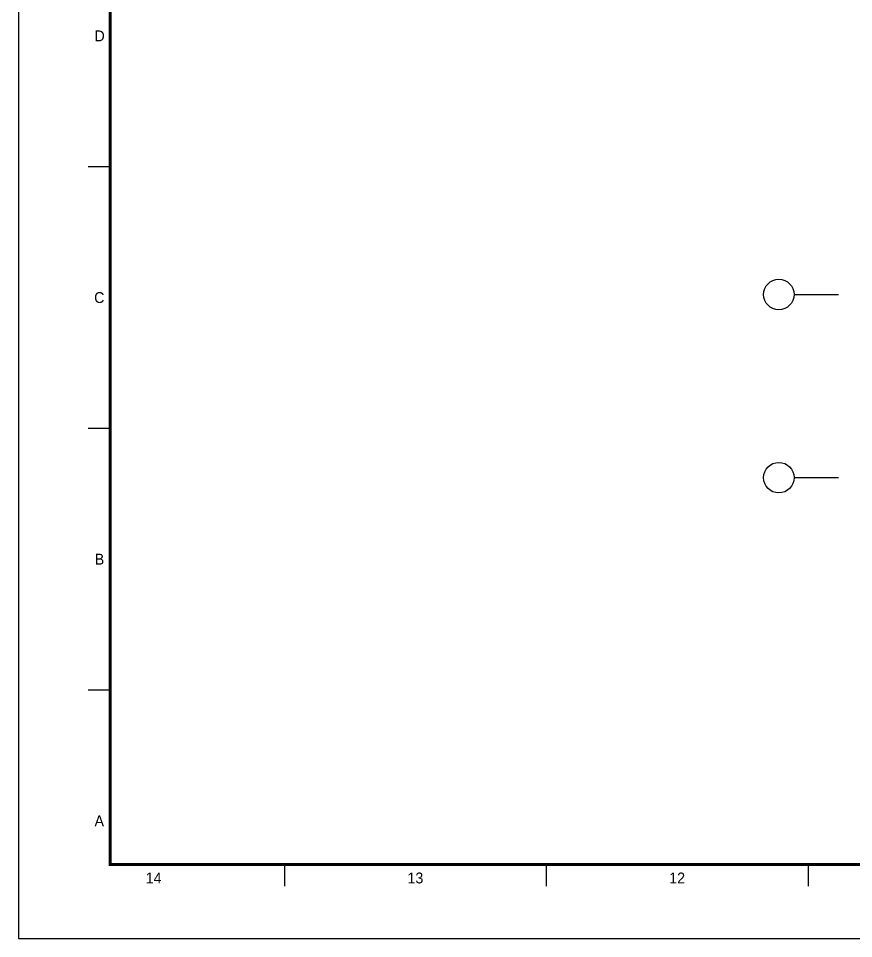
# Model space of a CAD drawing. Header units: millimetres. Extents: x 0 to 92204, y -190080 to 23760.
# Drawn here: x 0 to 7658, y -23760 to -15320 of the extents above; entities that cross this region are included whole.
import ezdxf
from ezdxf.enums import TextEntityAlignment as Align
from ezdxf.xclip import XClip

# ---------------------------------------------------------------- set-up
doc = ezdxf.new("R2010")
doc.units = ezdxf.units.MM
doc.header["$LTSCALE"] = 100
doc.header["$XCLIPFRAME"] = 0
doc.linetypes.add('AUDIT_D_220706163347-0', pattern=[0])
doc.linetypes.add('CEN', pattern=[62, 60, -1, 0, -1])
for name, color, linetype in [('A-치수', 7, 'AUDIT_D_220706163347-0'), ('AA-BORD-FORM', 7, 'Continuous'), ('AA-BORD-TEXT', 3, 'Continuous'), ('CEN_CON', 1, 'CEN'), ('CEN_WALL', 12, 'CEN'), ('DIM', 7, 'AUDIT_D_220706163347-0'), ('MC', 135, 'Continuous')]:
    doc.layers.add(name, color=color, linetype=linetype)
doc.styles.add('HAUD01', font='Dotum.ttf')

# ---------------------------------------------------------------- blocks, each defined once
blk = doc.blocks.new('U-76A(기본)', base_point=(206307.1, 38575.4))
at = {"layer": 'CEN_CON'}
blk.add_line((206307.1, 38575.4), (220942.1, 38575.4), dxfattribs=at)
at = {"layer": 'CEN_WALL'}
blk.add_line((206307.1, 40075.4), (216702.1, 40075.4), dxfattribs=at)
at = {"layer": 'MC'}
for p, q in [((212282.1, 42480.4), (206307.1, 42480.4)), ((206307.1, 40280.4), (216702.1, 40280.4))]:
    blk.add_line(p, q, dxfattribs=at)
blk = doc.blocks.new('중심')
at = {"layer": 'DIM'}
blk.add_line((-350, 0), (0, 0), dxfattribs=at)
blk.add_circle((-470, 0), 120, dxfattribs=at)
blk = doc.blocks.new('DIM-1108')
at = {"layer": 'A-치수', "xscale": 1.166666666666666, "yscale": 1.166666666666666, "zscale": 1.166666666666666}
for p in [(7521, -41612.1), (7521, -43292.1)]:
    blk.add_blockref('중심', p, dxfattribs=at)
blk = doc.blocks.new('XR-FORM 청주월명')
at = {"layer": 'AA-BORD-FORM', "color": 2}
for p, q in [((21, 177), (16, 177)), ((21, 117), (16, 117)), ((21, 57), (16, 57)), ((61, 17), (61, 12)), ((121, 17), (121, 12)), ((181, 17), (181, 12))]:
    blk.add_line(p, q, dxfattribs=at)
at = {"layer": 'AA-BORD-FORM', "color": 1}
blk.add_lwpolyline([(0, 0), (841, 0), (841, 594), (0, 594)], close=True, dxfattribs=at)
at = {"layer": 'AA-BORD-FORM', "color": 2, "const_width": 0.682}
blk.add_lwpolyline([(21, 17), (21, 577), (821, 577), (821, 17)], close=True, dxfattribs=at)
at = {"layer": 'AA-BORD-TEXT', "color": 7, "style": 'HAUD01'}
for s, p in [('D', (18.61, 207)), ('C', (18.54, 147)), ('B', (18.58, 87)), ('A', (18.54, 27)), ('14', (31, 13.9)), ('13', (91, 13.9)), ('12', (151, 13.9))]:
    blk.add_text(s, height=2.5, dxfattribs=at).set_placement(p, align=Align.MIDDLE_CENTER)

msp = doc.modelspace()

# ---------------------------------------------------------------- block references
msp.add_blockref('DIM-1108', (0, 23760))
at = {"xscale": 40, "yscale": 40, "zscale": 40}
msp.add_blockref('XR-FORM 청주월명', (0, -23760), dxfattribs=at)
ref = msp.add_blockref('U-76A(기본)', (10880, -19532.1), dxfattribs=dict(xscale=-1))
XClip(ref).set_block_clipping_path([(195472.1148688775, 38275.3918016901), (207712.2513423408, 54601.9840850835)])

doc.saveas('drawing.dxf')
